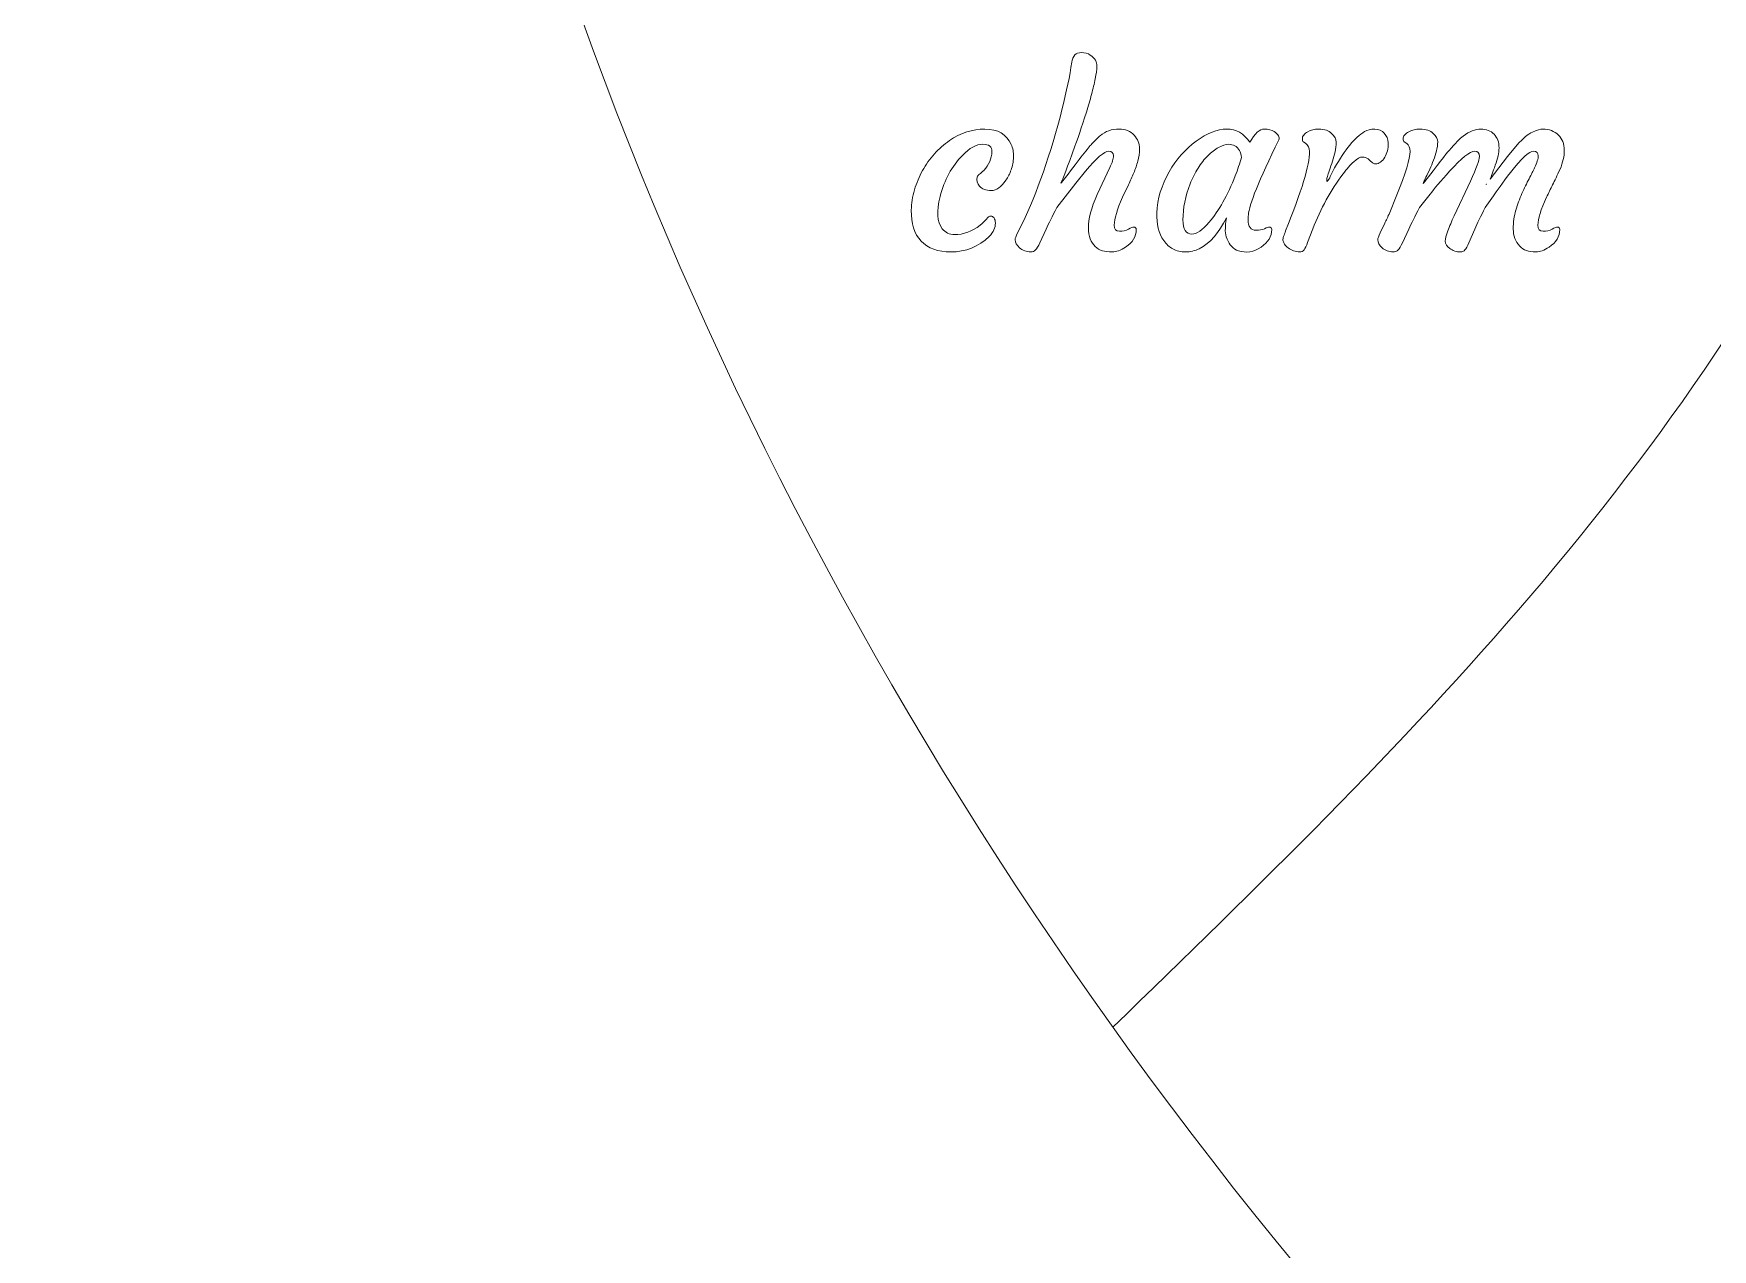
# Model space of a CAD drawing. Header units: inches. Extents: x -160 to 752, y 28 to 782.
# Drawn here: x -160.5 to -26.9, y 352.3 to 448.9 of the extents above; entities that cross this region are included whole.
import ezdxf

# ---------------------------------------------------------------- set-up
doc = ezdxf.new("R2010")
doc.units = ezdxf.units.IN
doc.header["$MEASUREMENT"] = 0
doc.layers.add('_U+0421_U+043B_U+043E_U+0439 1', color=7, linetype='Continuous')

# ---------------------------------------------------------------- blocks, each defined once
blk = doc.blocks.new('block 2')
at = {"layer": '_U+0421_U+043B_U+043E_U+0439 1', "color": 12, "lineweight": 9, "true_color": 0xe30513}
for points, knots in [([(305.09, 27.81), (184.24, 132.09), (55.29, 227.61), (-54.65, 344.61), (-130.38, 432.04), (-160.47, 554.53), (-106.38, 659.79), (-61.65, 746.82), (0.67, 769.94), (55.4, 761.15), (152.47, 745.58), (244.36, 626.03), (305, 559.17), (383.27, 640.56), (469.58, 781.89), (597.36, 753.44), (657.3, 740.1), (700.3, 699.79), (723.45, 645.65), (746.6, 591.54), (751.52, 539.49), (735.49, 482.62), (690.02, 321.27), (429.51, 136.47), (305.09, 27.81), (305.09, 27.81), (305.09, 27.81), (305.09, 27.81)], [0, 0, 0, 0, 1, 1, 1, 2, 2, 2, 3, 3, 3, 4, 4, 4, 5, 5, 5, 6, 6, 6, 7, 7, 7, 8, 8, 8, 9, 9, 9, 9]), ([(-74.6, 369.93), (-51.73, 392.1), (-28.86, 414.27), (-14.44, 445.06), (-12.86, 444.77), (-11.31, 443.51), (-10.8, 442.02), (-9.23, 437.38), (-6.3, 430.75), (-2.46, 427.86), (-0.59, 426.45), (1.41, 425.89), (3.74, 425.97), (6.08, 426.04), (8.19, 427.06), (9.54, 429.08), (12.43, 433.4), (6.17, 439.65), (2.83, 443.9), (6.79, 444.41), (15.64, 445.65), (17.61, 449.01), (18.72, 450.91), (18.76, 453.55), (16.18, 456.45), (13.07, 459.97), (8.11, 460.61), (3.79, 459.07), (0.63, 457.79), (-2.67, 456.6), (-6.11, 454.71), (-6.7, 454.39), (-8.8, 453.59), (-10.41, 454.7), (-7.37, 462.48), (-4.97, 470.27), (-3.11, 479.25), (7.32, 529.36), (-2.38, 600), (-9.7, 648.16), (-12.62, 667.31), (-15.06, 683.43), (-17.37, 696.89), (-15.87, 697.44), (-14.1, 697.02), (-12.9, 696), (-9.17, 692.83), (-3.26, 688.64), (1.52, 688.12), (3.85, 687.87), (5.86, 688.41), (7.82, 689.67), (9.79, 690.94), (11.08, 692.89), (11.2, 695.32), (11.47, 700.51), (2.89, 702.67), (-2.15, 704.61), (0.99, 707.07), (7.95, 712.67), (7.91, 716.57), (7.9, 718.77), (6.58, 721.06), (2.88, 722.23), (-1.6, 723.65), (-6.19, 721.66), (-9.11, 718.12), (-11.16, 715.4), (-13.39, 712.69), (-15.37, 709.3), (-15.71, 708.72), (-17.4, 707.02), (-19.35, 707.13), (-22.07, 722.42), (-24.5, 735.04), (-26.94, 747.65)], [0, 0, 0, 0, 1, 1, 1, 2, 2, 2, 3, 3, 3, 4, 4, 4, 5, 5, 5, 6, 6, 6, 7, 7, 7, 8, 8, 8, 9, 9, 9, 10, 10, 10, 11, 11, 11, 12, 12, 12, 13, 13, 13, 14, 14, 14, 15, 15, 15, 16, 16, 16, 17, 17, 17, 18, 18, 18, 19, 19, 19, 20, 20, 20, 21, 21, 21, 22, 22, 22, 23, 23, 23, 24, 24, 24, 25, 25, 25, 25]), ([(-133.18, 526.04), (-108.39, 533.44), (-83.6, 540.85), (-55.47, 535.1), (-54.61, 536.86), (-55.84, 539.06), (-56.24, 539.6), (-58.58, 542.75), (-60.21, 545.86), (-61.91, 548.81), (-64.03, 552.88), (-64.07, 557.88), (-61.02, 561.45), (-58.5, 564.4), (-55.88, 564.72), (-53.85, 563.88), (-50.24, 562.39), (-47.8, 553.8), (-46.76, 549.95), (-43.01, 553.84), (-37.67, 560.89), (-33, 558.62), (-30.8, 557.56), (-29.51, 555.61), (-29.12, 553.31), (-28.72, 551.01), (-29.01, 548.95), (-30.14, 546.9), (-32.48, 542.7), (-38.64, 538.89), (-43.02, 536.7), (-44.43, 535.99), (-45.61, 534.2), (-45.68, 532.6), (-43.53, 531.93), (-41.35, 531.19), (-39.15, 530.35), (-4.07, 517.06), (36.62, 481.68), (67.42, 458.65), (98.21, 435.62), (119.11, 424.94), (144.76, 406.58), (170.42, 388.23), (200.83, 362.19), (232.92, 357.15), (265.02, 352.1), (298.81, 368.05), (336.18, 364.29), (362.16, 361.67), (390.05, 349.49), (418.01, 335.27), (417.56, 333.74), (416.16, 332.58), (414.62, 332.23), (409.84, 331.15), (402.94, 328.94), (399.66, 325.43), (398.06, 323.72), (397.29, 321.79), (397.12, 319.46), (396.95, 317.13), (397.73, 314.93), (399.6, 313.37), (403.59, 310.04), (410.47, 315.6), (415.05, 318.47), (415.14, 314.48), (415.43, 305.55), (418.57, 303.23), (420.34, 301.93), (422.95, 301.61), (426.11, 303.86), (429.94, 306.59), (431.11, 311.46), (430.03, 315.92), (429.09, 319.19), (428.26, 322.6), (426.74, 326.22), (426.48, 326.84), (425.92, 329.01), (427.18, 330.5), (436.29, 325.75), (445.6, 320.79), (454.68, 316.03), (470.92, 307.53), (487.23, 299.46), (503.26, 291.59), (502.8, 290.06), (501.4, 288.89), (499.86, 288.55), (495.08, 287.47), (488.18, 285.26), (484.9, 281.75), (483.3, 280.03), (482.53, 278.11), (482.36, 275.78), (482.19, 273.45), (482.97, 271.25), (484.84, 269.68), (488.83, 266.36), (495.71, 271.91), (500.29, 274.79), (500.38, 270.79), (500.67, 261.87), (503.81, 259.55), (505.58, 258.24), (508.2, 257.93), (511.36, 260.18), (515.18, 262.91), (516.35, 267.77), (515.27, 272.23), (514.33, 275.51), (513.5, 278.92), (511.98, 282.54), (511.72, 283.16), (511.3, 285.41), (512.56, 286.9), (532.97, 276.97), (553.26, 267.38), (573.56, 257.79)], [0, 0, 0, 0, 1, 1, 1, 2, 2, 2, 3, 3, 3, 4, 4, 4, 5, 5, 5, 6, 6, 6, 7, 7, 7, 8, 8, 8, 9, 9, 9, 10, 10, 10, 11, 11, 11, 12, 12, 12, 13, 13, 13, 14, 14, 14, 15, 15, 15, 16, 16, 16, 17, 17, 17, 18, 18, 18, 19, 19, 19, 20, 20, 20, 21, 21, 21, 22, 22, 22, 23, 23, 23, 24, 24, 24, 25, 25, 25, 26, 26, 26, 27, 27, 27, 28, 28, 28, 29, 29, 29, 30, 30, 30, 31, 31, 31, 32, 32, 32, 33, 33, 33, 34, 34, 34, 35, 35, 35, 36, 36, 36, 37, 37, 37, 38, 38, 38, 39, 39, 39, 40, 40, 40, 40])]:
    blk.add_open_spline(points, degree=3, knots=knots, dxfattribs=at)
at = {"layer": '_U+0421_U+043B_U+043E_U+0439 1', "lineweight": 0}
for points, knots in [([(-74.94, 439.59), (-75.28, 439.59), (-75.9, 439.06), (-76.78, 438.01), (-76.78, 438.01), (-77.56, 437.06), (-77.56, 437.06), (-77.56, 437.06), (-79.06, 435.11), (-79.06, 435.11), (-79.42, 434.42), (-79.7, 433.85), (-79.91, 433.39), (-79.91, 433.39), (-80.41, 432.31), (-80.41, 432.31), (-80.54, 432.04), (-80.66, 431.85), (-80.75, 431.74), (-80.85, 431.64), (-80.98, 431.58), (-81.15, 431.58), (-81.31, 431.58), (-81.47, 431.61), (-81.62, 431.67), (-81.78, 431.73), (-81.91, 431.81), (-82.02, 431.9), (-82.26, 432.1), (-82.38, 432.32), (-82.38, 432.55), (-82.38, 432.65), (-82.31, 432.83), (-82.18, 433.1), (-82.18, 433.1), (-81.8, 433.86), (-81.8, 433.86), (-80.64, 436.26), (-79.58, 439.31), (-78.63, 442.99), (-78.29, 444.35), (-78.03, 445.57), (-77.88, 446.66), (-77.81, 447.18), (-77.55, 447.44), (-77.11, 447.44), (-76.82, 447.44), (-76.59, 447.37), (-76.4, 447.24), (-76.04, 446.97), (-75.86, 446.68), (-75.88, 446.37), (-75.89, 446.07), (-75.93, 445.73), (-76.01, 445.35), (-76.08, 444.97), (-76.18, 444.55), (-76.3, 444.11), (-76.42, 443.66), (-76.55, 443.19), (-76.7, 442.7), (-77.11, 441.45), (-77.42, 440.54), (-77.62, 439.99), (-78.23, 438.31), (-78.6, 437.33), (-78.75, 437.04), (-78.65, 437.16), (-78.53, 437.31), (-78.38, 437.5), (-77.25, 438.99), (-76.55, 439.88), (-76.28, 440.17), (-76.01, 440.46), (-75.78, 440.68), (-75.6, 440.84), (-75.2, 441.18), (-74.7, 441.35), (-74.1, 441.35), (-73.61, 441.35), (-73.21, 441.19), (-72.91, 440.86), (-72.63, 440.54), (-72.49, 440.19), (-72.49, 439.81), (-72.49, 439.44), (-72.53, 439.1), (-72.62, 438.8), (-72.7, 438.49), (-72.81, 438.19), (-72.94, 437.87), (-73.07, 437.56), (-73.21, 437.24), (-73.37, 436.91), (-73.37, 436.91), (-73.84, 435.93), (-73.84, 435.93), (-74.27, 434.94), (-74.49, 434.2), (-74.49, 433.72), (-74.49, 433.39), (-74.35, 433.22), (-74.08, 433.22), (-73.82, 433.22), (-73.58, 433.27), (-73.36, 433.39), (-73.15, 433.5), (-73.01, 433.55), (-72.95, 433.55), (-72.82, 433.55), (-72.75, 433.49), (-72.75, 433.36), (-72.75, 432.8), (-73.03, 432.34), (-73.59, 431.96), (-73.98, 431.71), (-74.33, 431.58), (-74.65, 431.58), (-74.97, 431.58), (-75.23, 431.61), (-75.44, 431.68), (-75.65, 431.74), (-75.84, 431.85), (-76, 432), (-76.36, 432.34), (-76.55, 432.83), (-76.55, 433.49), (-76.55, 434.19), (-76.32, 435.08), (-75.86, 436.14), (-75.86, 436.14), (-74.85, 438.29), (-74.85, 438.29), (-74.65, 438.69), (-74.56, 439.01), (-74.56, 439.24), (-74.56, 439.47), (-74.69, 439.59), (-74.94, 439.59), (-74.94, 439.59), (-74.94, 439.59), (-74.94, 439.59)], [0, 0, 0, 0, 1, 1, 1, 2, 2, 2, 3, 3, 3, 4, 4, 4, 5, 5, 5, 6, 6, 6, 7, 7, 7, 8, 8, 8, 9, 9, 9, 10, 10, 10, 11, 11, 11, 12, 12, 12, 13, 13, 13, 14, 14, 14, 15, 15, 15, 16, 16, 16, 17, 17, 17, 18, 18, 18, 19, 19, 19, 20, 20, 20, 21, 21, 21, 22, 22, 22, 23, 23, 23, 24, 24, 24, 25, 25, 25, 26, 26, 26, 27, 27, 27, 28, 28, 28, 29, 29, 29, 30, 30, 30, 31, 31, 31, 32, 32, 32, 33, 33, 33, 34, 34, 34, 35, 35, 35, 36, 36, 36, 37, 37, 37, 38, 38, 38, 39, 39, 39, 40, 40, 40, 41, 41, 41, 42, 42, 42, 43, 43, 43, 44, 44, 44, 45, 45, 45, 46, 46, 46, 47, 47, 47, 47]), ([(-90.64, 434.9), (-90.63, 435.44), (-90.55, 435.98), (-90.38, 436.52), (-90.23, 437.06), (-90.01, 437.57), (-89.75, 438.05), (-89.49, 438.53), (-89.17, 438.97), (-88.8, 439.38), (-88.44, 439.79), (-88.04, 440.13), (-87.61, 440.43), (-86.71, 441.05), (-85.77, 441.35), (-84.78, 441.35), (-83.76, 441.35), (-83.06, 440.94), (-82.69, 440.13), (-82.56, 439.84), (-82.5, 439.5), (-82.51, 439.13), (-82.52, 438.76), (-82.58, 438.42), (-82.7, 438.11), (-82.81, 437.8), (-82.95, 437.53), (-83.11, 437.29), (-83.5, 436.74), (-83.88, 436.46), (-84.27, 436.46), (-84.69, 436.46), (-85.01, 436.58), (-85.22, 436.82), (-85.4, 437.02), (-85.46, 437.26), (-85.39, 437.54), (-85.37, 437.62), (-85.31, 437.69), (-85.22, 437.76), (-85.12, 437.82), (-85.01, 437.93), (-84.86, 438.07), (-84.46, 438.5), (-84.25, 438.99), (-84.23, 439.56), (-84.21, 439.95), (-84.45, 440.14), (-84.94, 440.14), (-85.46, 440.14), (-86.01, 439.85), (-86.58, 439.26), (-87.42, 438.4), (-88.01, 437.31), (-88.35, 435.98), (-88.65, 434.82), (-88.59, 433.97), (-88.18, 433.43), (-87.94, 433.12), (-87.61, 432.96), (-87.19, 432.96), (-86.49, 432.96), (-85.81, 433.21), (-85.15, 433.71), (-84.96, 433.87), (-84.79, 434.03), (-84.67, 434.19), (-84.54, 434.35), (-84.43, 434.43), (-84.32, 434.43), (-84.21, 434.43), (-84.13, 434.38), (-84.06, 434.28), (-83.98, 434.18), (-83.95, 434.04), (-83.95, 433.88), (-83.95, 433.51), (-84.11, 433.15), (-84.44, 432.8), (-85.29, 431.99), (-86.31, 431.58), (-87.5, 431.58), (-88.52, 431.58), (-89.3, 431.87), (-89.86, 432.45), (-90.41, 433.02), (-90.67, 433.84), (-90.64, 434.9), (-90.64, 434.9), (-90.64, 434.9), (-90.64, 434.9)], [0, 0, 0, 0, 1, 1, 1, 2, 2, 2, 3, 3, 3, 4, 4, 4, 5, 5, 5, 6, 6, 6, 7, 7, 7, 8, 8, 8, 9, 9, 9, 10, 10, 10, 11, 11, 11, 12, 12, 12, 13, 13, 13, 14, 14, 14, 15, 15, 15, 16, 16, 16, 17, 17, 17, 18, 18, 18, 19, 19, 19, 20, 20, 20, 21, 21, 21, 22, 22, 22, 23, 23, 23, 24, 24, 24, 25, 25, 25, 26, 26, 26, 27, 27, 27, 28, 28, 28, 29, 29, 29, 30, 30, 30, 30]), ([(-63.84, 434.16), (-63.84, 433.59), (-63.64, 433.3), (-63.23, 433.3), (-62.95, 433.3), (-62.72, 433.34), (-62.54, 433.43), (-62.35, 433.52), (-62.23, 433.56), (-62.17, 433.56), (-62.04, 433.56), (-61.97, 433.49), (-61.97, 433.36), (-61.97, 432.82), (-62.25, 432.36), (-62.81, 431.97), (-63.4, 431.57), (-64.01, 431.47), (-64.62, 431.67), (-65.03, 431.82), (-65.33, 432.13), (-65.52, 432.6), (-65.62, 432.84), (-65.66, 433.07), (-65.66, 433.26), (-65.66, 433.59), (-65.63, 433.93), (-65.57, 434.29), (-66.15, 433.11), (-66.87, 432.29), (-67.73, 431.84), (-68.07, 431.67), (-68.44, 431.58), (-68.82, 431.58), (-69.21, 431.58), (-69.55, 431.66), (-69.83, 431.82), (-70.11, 431.98), (-70.35, 432.2), (-70.56, 432.48), (-70.96, 433.07), (-71.14, 433.8), (-71.11, 434.68), (-71.07, 435.8), (-70.74, 436.88), (-70.12, 437.95), (-69.56, 438.95), (-68.84, 439.76), (-67.97, 440.39), (-67.11, 441.03), (-66.3, 441.35), (-65.54, 441.35), (-64.79, 441.35), (-64.18, 441.01), (-63.72, 440.32), (-63.29, 441.01), (-62.91, 441.35), (-62.58, 441.35), (-62.22, 441.35), (-61.96, 441.29), (-61.77, 441.16), (-61.43, 440.91), (-61.31, 440.69), (-61.41, 440.5), (-62.97, 437.3), (-63.78, 435.3), (-63.82, 434.52), (-63.83, 434.41), (-63.84, 434.29), (-63.84, 434.16), (-63.84, 434.16), (-63.84, 434.16), (-63.84, 434.16)], [0, 0, 0, 0, 1, 1, 1, 2, 2, 2, 3, 3, 3, 4, 4, 4, 5, 5, 5, 6, 6, 6, 7, 7, 7, 8, 8, 8, 9, 9, 9, 10, 10, 10, 11, 11, 11, 12, 12, 12, 13, 13, 13, 14, 14, 14, 15, 15, 15, 16, 16, 16, 17, 17, 17, 18, 18, 18, 19, 19, 19, 20, 20, 20, 21, 21, 21, 22, 22, 22, 23, 23, 23, 24, 24, 24, 24]), ([(-60.65, 431.9), (-60.77, 431.99), (-60.88, 432.1), (-60.95, 432.21), (-61.03, 432.33), (-61.06, 432.43), (-61.07, 432.51), (-61.08, 432.6), (-61.06, 432.7), (-61.02, 432.82), (-60.98, 432.94), (-60.92, 433.09), (-60.86, 433.26), (-59.58, 436.4), (-58.95, 438.5), (-58.95, 439.57), (-58.97, 439.87), (-59.07, 440.08), (-59.26, 440.2), (-59.26, 440.2), (-59.44, 440.33), (-59.44, 440.33), (-59.5, 440.38), (-59.53, 440.45), (-59.53, 440.56), (-59.54, 440.67), (-59.5, 440.78), (-59.42, 440.88), (-59.33, 440.98), (-59.23, 441.06), (-59.1, 441.14), (-58.83, 441.28), (-58.56, 441.35), (-58.27, 441.35), (-57.99, 441.35), (-57.77, 441.32), (-57.61, 441.26), (-57.45, 441.2), (-57.31, 441.11), (-57.2, 441.01), (-56.96, 440.78), (-56.84, 440.55), (-56.84, 440.3), (-56.84, 440.05), (-56.86, 439.8), (-56.92, 439.54), (-56.98, 439.28), (-57.05, 439.03), (-57.13, 438.79), (-57.21, 438.54), (-57.3, 438.31), (-57.38, 438.08), (-57.46, 437.86), (-57.51, 437.7), (-57.54, 437.59), (-57.59, 437.38), (-57.6, 437.24), (-57.59, 437.18), (-57.44, 437.31), (-57.35, 437.44), (-57.32, 437.57), (-57.32, 437.57), (-56.96, 438.26), (-56.96, 438.26), (-56.15, 439.72), (-55.35, 440.68), (-54.58, 441.16), (-54.36, 441.29), (-54.09, 441.35), (-53.77, 441.35), (-53.46, 441.35), (-53.2, 441.24), (-53.01, 441.02), (-52.82, 440.8), (-52.71, 440.55), (-52.71, 440.29), (-52.7, 440.02), (-52.71, 439.8), (-52.76, 439.62), (-52.81, 439.44), (-52.88, 439.27), (-52.97, 439.12), (-53.18, 438.77), (-53.43, 438.59), (-53.72, 438.59), (-53.8, 438.59), (-53.88, 438.62), (-53.95, 438.68), (-53.95, 438.68), (-54.15, 438.86), (-54.15, 438.86), (-54.36, 439.04), (-54.56, 439.13), (-54.74, 439.13), (-54.94, 439.13), (-55.17, 439), (-55.44, 438.75), (-55.71, 438.51), (-55.99, 438.18), (-56.28, 437.79), (-57.27, 436.49), (-58.07, 435.03), (-58.7, 433.41), (-58.7, 433.41), (-59.11, 432.33), (-59.11, 432.33), (-59.21, 432.06), (-59.31, 431.87), (-59.39, 431.75), (-59.47, 431.64), (-59.59, 431.58), (-59.75, 431.58), (-59.91, 431.58), (-60.07, 431.61), (-60.23, 431.67), (-60.38, 431.73), (-60.52, 431.81), (-60.65, 431.9), (-60.65, 431.9), (-60.65, 431.9), (-60.65, 431.9)], [0, 0, 0, 0, 1, 1, 1, 2, 2, 2, 3, 3, 3, 4, 4, 4, 5, 5, 5, 6, 6, 6, 7, 7, 7, 8, 8, 8, 9, 9, 9, 10, 10, 10, 11, 11, 11, 12, 12, 12, 13, 13, 13, 14, 14, 14, 15, 15, 15, 16, 16, 16, 17, 17, 17, 18, 18, 18, 19, 19, 19, 20, 20, 20, 21, 21, 21, 22, 22, 22, 23, 23, 23, 24, 24, 24, 25, 25, 25, 26, 26, 26, 27, 27, 27, 28, 28, 28, 29, 29, 29, 30, 30, 30, 31, 31, 31, 32, 32, 32, 33, 33, 33, 34, 34, 34, 35, 35, 35, 36, 36, 36, 37, 37, 37, 38, 38, 38, 39, 39, 39, 40, 40, 40, 40]), ([(-45.83, 439.59), (-46.19, 439.59), (-46.85, 439.06), (-47.81, 438.01), (-48.53, 437.2), (-49.05, 436.58), (-49.37, 436.17), (-49.37, 436.17), (-50.21, 435.11), (-50.21, 435.11), (-50.57, 434.42), (-50.86, 433.85), (-51.07, 433.39), (-51.07, 433.39), (-51.57, 432.31), (-51.57, 432.31), (-51.7, 432.04), (-51.82, 431.85), (-51.91, 431.74), (-52.01, 431.64), (-52.14, 431.58), (-52.3, 431.58), (-52.47, 431.58), (-52.63, 431.61), (-52.78, 431.67), (-52.93, 431.73), (-53.07, 431.81), (-53.18, 431.9), (-53.42, 432.1), (-53.53, 432.32), (-53.53, 432.55), (-53.53, 432.65), (-53.47, 432.83), (-53.33, 433.1), (-53.33, 433.1), (-52.97, 433.86), (-52.97, 433.86), (-52.86, 434.09), (-52.73, 434.37), (-52.58, 434.72), (-52.58, 434.72), (-52.06, 436), (-52.06, 436), (-51.32, 437.84), (-50.95, 439.03), (-50.95, 439.57), (-50.95, 439.86), (-51.05, 440.07), (-51.23, 440.2), (-51.23, 440.2), (-51.42, 440.33), (-51.42, 440.33), (-51.48, 440.38), (-51.51, 440.45), (-51.51, 440.56), (-51.51, 440.67), (-51.47, 440.78), (-51.39, 440.88), (-51.3, 440.98), (-51.19, 441.06), (-51.06, 441.14), (-50.78, 441.28), (-50.49, 441.35), (-50.21, 441.35), (-49.93, 441.35), (-49.7, 441.32), (-49.54, 441.26), (-49.38, 441.2), (-49.24, 441.11), (-49.12, 441.01), (-48.88, 440.79), (-48.76, 440.56), (-48.76, 440.33), (-48.76, 440.09), (-48.8, 439.85), (-48.86, 439.61), (-48.92, 439.37), (-49, 439.13), (-49.09, 438.88), (-49.19, 438.63), (-49.29, 438.4), (-49.39, 438.16), (-49.64, 437.63), (-49.8, 437.3), (-49.85, 437.18), (-49.91, 437.06), (-49.93, 437.01), (-49.9, 437.04), (-48.76, 438.52), (-48.08, 439.39), (-47.85, 439.66), (-47.37, 440.22), (-46.99, 440.6), (-46.73, 440.8), (-46.23, 441.17), (-45.77, 441.35), (-45.33, 441.35), (-44.89, 441.35), (-44.54, 441.22), (-44.28, 440.94), (-44.01, 440.67), (-43.88, 440.31), (-43.88, 439.86), (-43.88, 439.46), (-43.98, 439), (-44.18, 438.47), (-44.38, 437.94), (-44.52, 437.57), (-44.58, 437.36), (-44.58, 437.36), (-43.21, 439.18), (-43.21, 439.18), (-43.21, 439.18), (-42.44, 440.09), (-42.44, 440.09), (-41.98, 440.61), (-41.58, 440.95), (-41.23, 441.11), (-40.88, 441.27), (-40.59, 441.35), (-40.37, 441.35), (-40.15, 441.35), (-39.93, 441.31), (-39.72, 441.23), (-39.5, 441.15), (-39.32, 441.04), (-39.17, 440.89), (-38.85, 440.58), (-38.69, 440.17), (-38.69, 439.67), (-38.69, 439.19), (-38.8, 438.68), (-39.03, 438.17), (-39.26, 437.66), (-39.45, 437.24), (-39.62, 436.92), (-39.78, 436.59), (-39.95, 436.26), (-40.1, 435.93), (-40.56, 434.94), (-40.79, 434.2), (-40.79, 433.72), (-40.79, 433.39), (-40.65, 433.22), (-40.38, 433.22), (-40.11, 433.22), (-39.87, 433.27), (-39.66, 433.39), (-39.45, 433.5), (-39.31, 433.55), (-39.25, 433.55), (-39.11, 433.55), (-39.05, 433.49), (-39.05, 433.36), (-39.05, 432.8), (-39.33, 432.34), (-39.9, 431.96), (-40.28, 431.71), (-40.63, 431.58), (-40.94, 431.58), (-41.26, 431.58), (-41.51, 431.62), (-41.7, 431.69), (-41.9, 431.77), (-42.07, 431.88), (-42.23, 432.05), (-42.58, 432.41), (-42.75, 432.86), (-42.75, 433.4), (-42.75, 433.95), (-42.68, 434.44), (-42.55, 434.9), (-42.41, 435.35), (-42.25, 435.8), (-42.06, 436.22), (-41.87, 436.65), (-41.68, 437.04), (-41.49, 437.4), (-41.3, 437.76), (-41.16, 438.05), (-41.06, 438.26), (-40.86, 438.69), (-40.76, 439.02), (-40.76, 439.22), (-40.76, 439.46), (-40.89, 439.59), (-41.14, 439.59), (-41.48, 439.59), (-42.08, 439.03), (-42.96, 437.91), (-43.62, 437.05), (-44.08, 436.42), (-44.33, 436.04), (-44.33, 436.04), (-44.98, 435.11), (-44.98, 435.11), (-45.34, 434.42), (-45.62, 433.85), (-45.81, 433.39), (-45.81, 433.39), (-46.29, 432.31), (-46.29, 432.31), (-46.41, 432.04), (-46.51, 431.85), (-46.59, 431.74), (-46.68, 431.64), (-46.8, 431.58), (-46.96, 431.58), (-47.11, 431.58), (-47.27, 431.61), (-47.41, 431.65), (-47.56, 431.71), (-47.69, 431.77), (-47.79, 431.85), (-48.03, 432.03), (-48.16, 432.22), (-48.16, 432.43), (-48.16, 432.63), (-48.09, 432.91), (-47.96, 433.26), (-47.82, 433.61), (-47.65, 434.01), (-47.46, 434.44), (-47.46, 434.44), (-46.15, 437.21), (-46.15, 437.21), (-45.68, 438.24), (-45.44, 438.89), (-45.44, 439.17), (-45.44, 439.45), (-45.57, 439.59), (-45.83, 439.59), (-45.83, 439.59), (-45.83, 439.59), (-45.83, 439.59)], [0, 0, 0, 0, 1, 1, 1, 2, 2, 2, 3, 3, 3, 4, 4, 4, 5, 5, 5, 6, 6, 6, 7, 7, 7, 8, 8, 8, 9, 9, 9, 10, 10, 10, 11, 11, 11, 12, 12, 12, 13, 13, 13, 14, 14, 14, 15, 15, 15, 16, 16, 16, 17, 17, 17, 18, 18, 18, 19, 19, 19, 20, 20, 20, 21, 21, 21, 22, 22, 22, 23, 23, 23, 24, 24, 24, 25, 25, 25, 26, 26, 26, 27, 27, 27, 28, 28, 28, 29, 29, 29, 30, 30, 30, 31, 31, 31, 32, 32, 32, 33, 33, 33, 34, 34, 34, 35, 35, 35, 36, 36, 36, 37, 37, 37, 38, 38, 38, 39, 39, 39, 40, 40, 40, 41, 41, 41, 42, 42, 42, 43, 43, 43, 44, 44, 44, 45, 45, 45, 46, 46, 46, 47, 47, 47, 48, 48, 48, 49, 49, 49, 50, 50, 50, 51, 51, 51, 52, 52, 52, 53, 53, 53, 54, 54, 54, 55, 55, 55, 56, 56, 56, 57, 57, 57, 58, 58, 58, 59, 59, 59, 60, 60, 60, 61, 61, 61, 62, 62, 62, 63, 63, 63, 64, 64, 64, 65, 65, 65, 66, 66, 66, 67, 67, 67, 68, 68, 68, 69, 69, 69, 70, 70, 70, 71, 71, 71, 72, 72, 72, 73, 73, 73, 74, 74, 74, 75, 75, 75, 76, 76, 76, 77, 77, 77, 78, 78, 78, 78]), ([(-69.03, 434.13), (-69.03, 433.38), (-68.79, 433), (-68.31, 433), (-67.94, 433), (-67.49, 433.31), (-66.95, 433.94), (-66.17, 434.85), (-65.47, 436.09), (-64.87, 437.64), (-64.67, 438.13), (-64.51, 438.61), (-64.38, 439.1), (-64.41, 439.52), (-64.59, 439.84), (-64.91, 440.03), (-65.03, 440.1), (-65.2, 440.14), (-65.42, 440.14), (-65.64, 440.14), (-65.89, 440.06), (-66.19, 439.89), (-66.49, 439.73), (-66.78, 439.51), (-67.05, 439.23), (-67.33, 438.95), (-67.59, 438.62), (-67.83, 438.23), (-68.07, 437.85), (-68.28, 437.44), (-68.46, 436.99), (-68.84, 436.02), (-69.03, 435.07), (-69.03, 434.13), (-69.03, 434.13), (-69.03, 434.13), (-69.03, 434.13)], [0, 0, 0, 0, 1, 1, 1, 2, 2, 2, 3, 3, 3, 4, 4, 4, 5, 5, 5, 6, 6, 6, 7, 7, 7, 8, 8, 8, 9, 9, 9, 10, 10, 10, 11, 11, 11, 12, 12, 12, 12]), ([(-44.9, 436.95), (-44.9, 436.95), (-44.89, 436.95), (-44.89, 436.96), (-44.89, 436.96), (-44.88, 436.98), (-44.88, 436.98), (-44.9, 436.96), (-44.9, 436.95), (-44.9, 436.95), (-44.9, 436.95), (-44.9, 436.95), (-44.9, 436.95)], [0, 0, 0, 0, 1, 1, 1, 2, 2, 2, 3, 3, 3, 4, 4, 4, 4])]:
    blk.add_open_spline(points, degree=3, knots=knots, dxfattribs=at)

msp = doc.modelspace()

# ---------------------------------------------------------------- block references
at = {"layer": '_U+0421_U+043B_U+043E_U+0439 1'}
msp.add_blockref('block 2', (0, 0), dxfattribs=at)

doc.saveas('drawing.dxf')
